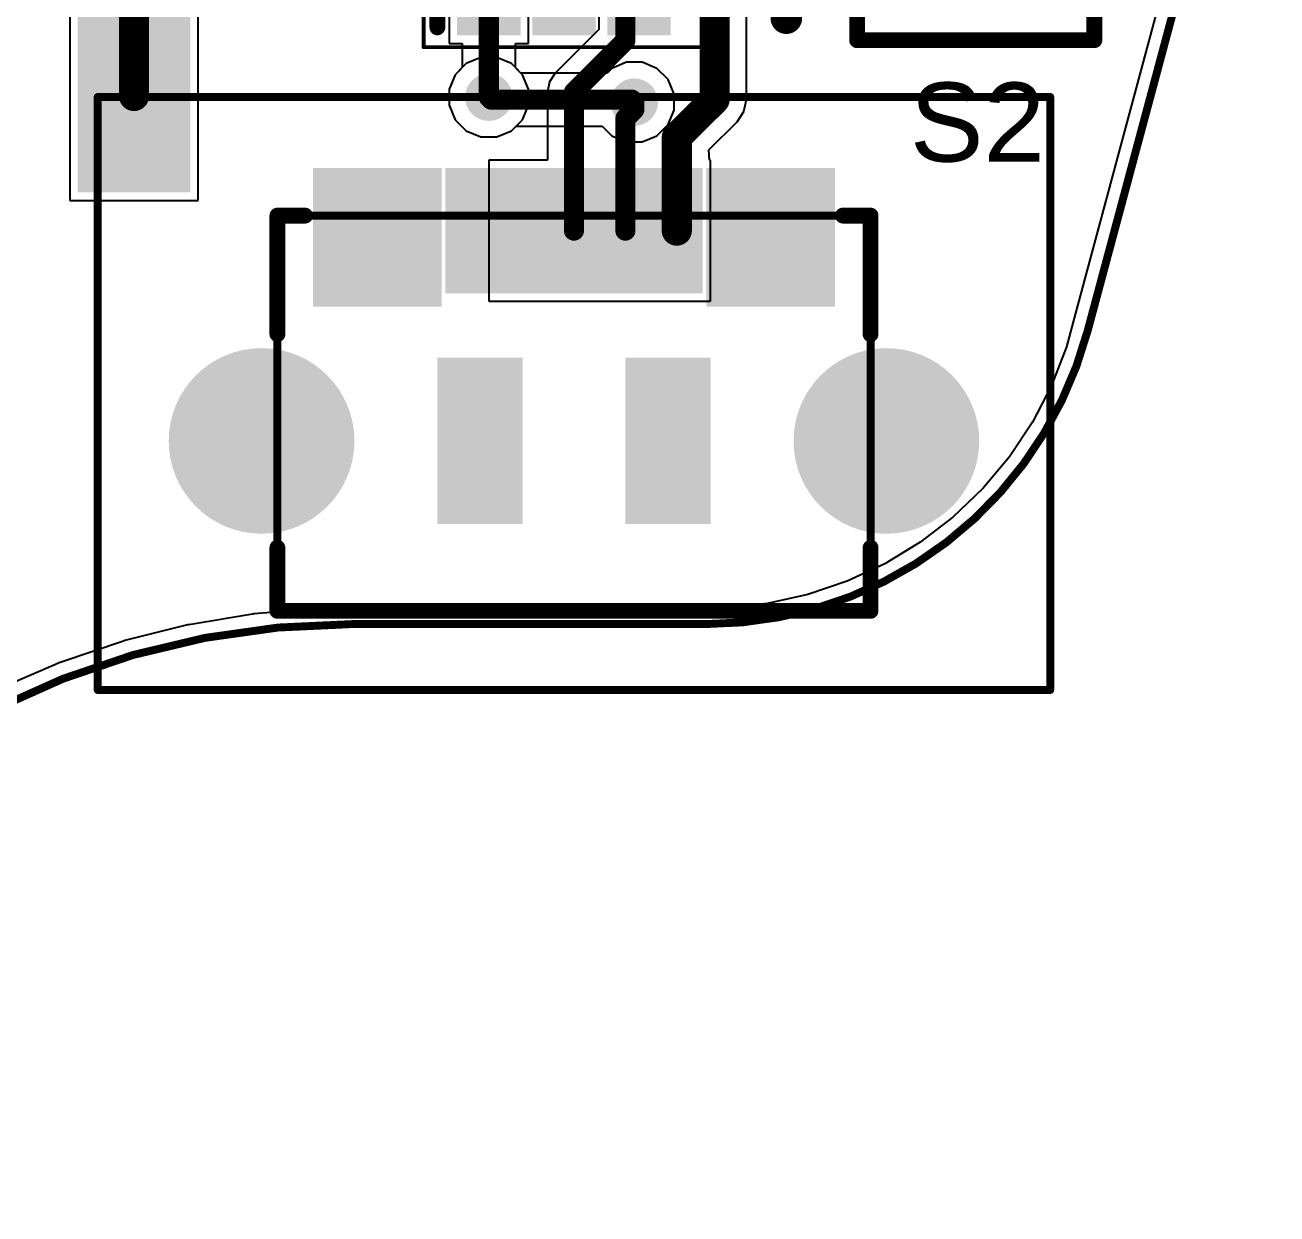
# Model space of a CAD drawing. Header units: millimetres. Extents: x -1.58 to 1.58, y -1.38 to 3.35.
# Drawn here: x 0.927 to 1.55, y -0.294 to 0.298 of the extents above; entities that cross this region are included whole.
import ezdxf

# ---------------------------------------------------------------- set-up
doc = ezdxf.new("R2010")
doc.units = ezdxf.units.MM
doc.header["$MEASUREMENT"] = 0
for name, color, linetype in [('BottomLayer', 5, 'Continuous'), ('BottomSolder', 6, 'Continuous'), ('Mechanical1', 6, 'Continuous'), ('Mechanical13', 56, 'Continuous'), ('Mechanical15', 56, 'Continuous'), ('MultiLayer', 9, 'Continuous'), ('PadHoleLayer', 156, 'Continuous'), ('TopLayer', 1, 'Continuous'), ('TopOverlay', 2, 'Continuous'), ('TopPaste', 8, 'Continuous'), ('TopSolder', 216, 'Continuous'), ('ViaHoleLayer', 16, 'Continuous')]:
    doc.layers.add(name, color=color, linetype=linetype)
doc.styles.add('Arial', font='arial.ttf', dxfattribs={"height": 0.2})

# ---------------------------------------------------------------- blocks, each defined once
blk = doc.blocks.new('SOT223___AMS1117_17')
at = {"layer": 'TopLayer'}
for points in [[(-0.07087, 0.17031), (0.07087, 0.17031), (0.07087, 0.0837), (-0.07087, 0.0837)], [(-0.115, -0.073), (-0.067, -0.073), (-0.067, -0.161), (-0.115, -0.161)], [(-0.024, -0.073), (0.024, -0.073), (0.024, -0.161), (-0.024, -0.161)], [(0.067, -0.073), (0.115, -0.073), (0.115, -0.161), (0.067, -0.161)]]:
    blk.add_hatch(color=1, dxfattribs=at).paths.add_polyline_path(points)
at = {"layer": 'TopPaste'}
for points in [[(-0.07087, 0.17031), (0.07087, 0.17031), (0.07087, 0.0837), (-0.07087, 0.0837)], [(-0.115, -0.073), (-0.067, -0.073), (-0.067, -0.161), (-0.115, -0.161)], [(-0.024, -0.073), (0.024, -0.073), (0.024, -0.161), (-0.024, -0.161)], [(0.067, -0.073), (0.115, -0.073), (0.115, -0.161), (0.067, -0.161)]]:
    blk.add_hatch(color=8, dxfattribs=at).paths.add_polyline_path(points)
at = {"layer": 'TopSolder'}
for points in [[(-0.07487, 0.17431), (0.07487, 0.17431), (0.07487, 0.0797), (-0.07487, 0.0797)], [(-0.119, -0.069), (-0.063, -0.069), (-0.063, -0.165), (-0.119, -0.165)], [(-0.028, -0.069), (0.028, -0.069), (0.028, -0.165), (-0.028, -0.165)], [(0.063, -0.069), (0.119, -0.069), (0.119, -0.165), (0.063, -0.165)]]:
    blk.add_hatch(color=216, dxfattribs=at).paths.add_polyline_path(points)
blk = doc.blocks.new('B3U_1000P_19')
at = {"layer": 'TopLayer'}
for points in [[(-0.08268, -0.03346), (-0.08268, 0.03346), (-0.05118, 0.03346), (-0.05118, -0.03346)], [(0.05118, -0.03346), (0.05118, 0.03346), (0.08268, 0.03346), (0.08268, -0.03346)]]:
    blk.add_hatch(color=1, dxfattribs=at).paths.add_polyline_path(points)
at = {"layer": 'TopPaste'}
for points in [[(-0.08268, -0.03346), (-0.08268, 0.03346), (-0.05118, 0.03346), (-0.05118, -0.03346)], [(0.05118, -0.03346), (0.05118, 0.03346), (0.08268, 0.03346), (0.08268, -0.03346)]]:
    blk.add_hatch(color=8, dxfattribs=at).paths.add_polyline_path(points)
at = {"layer": 'TopSolder'}
for points in [[(-0.08668, -0.03746), (-0.08668, 0.03746), (-0.04718, 0.03746), (-0.04718, -0.03746)], [(0.04718, -0.03746), (0.04718, 0.03746), (0.08668, 0.03746), (0.08668, -0.03746)]]:
    blk.add_hatch(color=216, dxfattribs=at).paths.add_polyline_path(points)
at = {"layer": 'Mechanical13', "const_width": 0.00787}
for points in [[(-0.05906, 0.04921), (-0.05906, -0.04921)], [(0.05906, 0.04921), (-0.05906, 0.04921)], [(0.05906, 0.04921), (0.05906, -0.04921)], [(0.05906, -0.04921), (-0.05906, -0.04921)]]:
    blk.add_lwpolyline(points, dxfattribs=at)
at = {"layer": 'Mechanical13', "const_width": 0.00394}
for points in [[(-0.06102, 0.04921, 1), (-0.05709, 0.04921, 1)], [(-0.06102, 0.04921, 1), (-0.05709, 0.04921, 1)], [(0.05709, 0.04921, 1), (0.06102, 0.04921, 1)], [(0.05709, 0.04921, 1), (0.06102, 0.04921, 1)], [(-0.06102, -0.04921, 1), (-0.05709, -0.04921, 1)], [(-0.06102, -0.04921, 1), (-0.05709, -0.04921, 1)], [(0.05709, -0.04921, 1), (0.06102, -0.04921, 1)], [(0.05709, -0.04921, 1), (0.06102, -0.04921, 1)]]:
    blk.add_lwpolyline(points, format="xyb", close=True, dxfattribs=at)
at = {"layer": 'TopOverlay', "const_width": 0.00787}
for points in [[(0.05906, 0.04921), (-0.05906, 0.04921)], [(0.05906, -0.04921), (-0.05906, -0.04921)]]:
    blk.add_lwpolyline(points, dxfattribs=at)
at = {"layer": 'TopOverlay'}
for points, const_width in [([(-0.06102, 0.04921, 1), (-0.05709, 0.04921, 1)], 0.00394), ([(0.05709, 0.04921, 1), (0.06102, 0.04921, 1)], 0.00394), ([(0.09823, 0.03823, 1), (0.09035, 0.03823, 1)], 0.00787), ([(0.08839, 0.03823, 1), (0.09232, 0.03823, 1)], 0.00394), ([(0.09626, 0.03823, 1), (0.1002, 0.03823, 1)], 0.00394), ([(-0.06102, -0.04921, 1), (-0.05709, -0.04921, 1)], 0.00394), ([(0.05709, -0.04921, 1), (0.06102, -0.04921, 1)], 0.00394)]:
    blk.add_lwpolyline(points, format="xyb", close=True, dxfattribs=dict(at, const_width=const_width))
blk = doc.blocks.new('1051640001_67')
at = {"layer": 'BottomLayer'}
h = blk.add_hatch(color=5, dxfattribs=at)
edge = h.paths.add_edge_path()
edge.add_arc((-0.15551, 0.01378), 0.04222, 0, 360)
h = blk.add_hatch(color=5, dxfattribs=at)
edge = h.paths.add_edge_path()
edge.add_arc((0.15551, 0.01378), 0.04222, 0, 360)
at = {"layer": 'BottomSolder'}
h = blk.add_hatch(color=6, dxfattribs=at)
edge = h.paths.add_edge_path()
edge.add_arc((-0.15551, 0.01378), 0.04622, 0, 360)
h = blk.add_hatch(color=6, dxfattribs=at)
edge = h.paths.add_edge_path()
edge.add_arc((0.15551, 0.01378), 0.04622, 0, 360)
at = {"layer": 'MultiLayer'}
h = blk.add_hatch(color=9, dxfattribs=at)
edge = h.paths.add_edge_path()
edge.add_arc((-0.15551, 0.01378), 0.04222, 0, 360)
h = blk.add_hatch(color=9, dxfattribs=at)
edge = h.paths.add_edge_path()
edge.add_arc((0.15551, 0.01378), 0.04222, 0, 360)
at = {"layer": 'PadHoleLayer'}
h = blk.add_hatch(color=156, dxfattribs=at)
edge = h.paths.add_edge_path()
edge.add_arc((-0.15551, 0.01378), 0.02815, 0, 360)
h = blk.add_hatch(color=156, dxfattribs=at)
edge = h.paths.add_edge_path()
edge.add_arc((0.15551, 0.01378), 0.02815, 0, 360)
at = {"layer": 'TopLayer'}
h = blk.add_hatch(color=1, dxfattribs=at)
edge = h.paths.add_edge_path()
edge.add_arc((-0.15551, 0.01378), 0.04222, 0, 360)
for points in [[(-0.064, -0.02362), (-0.064, 0.05118), (-0.02955, 0.05118), (-0.02955, -0.02362)], [(0.02955, -0.02362), (0.02955, 0.05118), (0.064, 0.05118), (0.064, -0.02362)], [(-0.12596, -0.11811), (-0.12596, -0.05709), (-0.06986, -0.05709), (-0.06986, -0.11811)], [(0.06986, -0.11811), (0.06986, -0.05709), (0.12596, -0.05709), (0.12596, -0.11811)], [(-0.06004, -0.11811), (-0.06004, -0.06378), (-0.04232, -0.06378), (-0.04232, -0.11811)], [(-0.03445, -0.11811), (-0.03445, -0.06378), (-0.01673, -0.06378), (-0.01673, -0.11811)], [(-0.00886, -0.11811), (-0.00886, -0.06378), (0.00886, -0.06378), (0.00886, -0.11811)], [(0.01673, -0.11811), (0.01673, -0.06378), (0.03445, -0.06378), (0.03445, -0.11811)], [(0.04232, -0.11811), (0.04232, -0.06378), (0.06004, -0.06378), (0.06004, -0.11811)]]:
    blk.add_hatch(color=1, dxfattribs=at).paths.add_polyline_path(points)
h = blk.add_hatch(color=1, dxfattribs=at)
edge = h.paths.add_edge_path()
edge.add_arc((0.15551, 0.01378), 0.04222, 0, 360)
at = {"layer": 'TopPaste'}
for points in [[(-0.064, -0.02362), (-0.064, 0.05118), (-0.02955, 0.05118), (-0.02955, -0.02362)], [(0.02955, -0.02362), (0.02955, 0.05118), (0.064, 0.05118), (0.064, -0.02362)], [(-0.12596, -0.11811), (-0.12596, -0.05709), (-0.06986, -0.05709), (-0.06986, -0.11811)], [(0.06986, -0.11811), (0.06986, -0.05709), (0.12596, -0.05709), (0.12596, -0.11811)], [(-0.06004, -0.11811), (-0.06004, -0.06378), (-0.04232, -0.06378), (-0.04232, -0.11811)], [(-0.03445, -0.11811), (-0.03445, -0.06378), (-0.01673, -0.06378), (-0.01673, -0.11811)], [(-0.00886, -0.11811), (-0.00886, -0.06378), (0.00886, -0.06378), (0.00886, -0.11811)], [(0.01673, -0.11811), (0.01673, -0.06378), (0.03445, -0.06378), (0.03445, -0.11811)], [(0.04232, -0.11811), (0.04232, -0.06378), (0.06004, -0.06378), (0.06004, -0.11811)]]:
    blk.add_hatch(color=8, dxfattribs=at).paths.add_polyline_path(points)
at = {"layer": 'TopSolder'}
h = blk.add_hatch(color=216, dxfattribs=at)
edge = h.paths.add_edge_path()
edge.add_arc((-0.15551, 0.01378), 0.04622, 0, 360)
h = blk.add_hatch(color=216, dxfattribs=at)
edge = h.paths.add_edge_path()
edge.add_arc((0.15551, 0.01378), 0.04622, 0, 360)
for points in [[(-0.068, -0.02762), (-0.068, 0.05518), (-0.02555, 0.05518), (-0.02555, -0.02762)], [(0.02555, -0.02762), (0.02555, 0.05518), (0.068, 0.05518), (0.068, -0.02762)], [(-0.12996, -0.12211), (-0.12996, -0.05309), (-0.06586, -0.05309), (-0.06586, -0.12211)], [(0.06586, -0.12211), (0.06586, -0.05309), (0.12996, -0.05309), (0.12996, -0.12211)], [(-0.06404, -0.12211), (-0.06404, -0.05978), (-0.03832, -0.05978), (-0.03832, -0.12211)], [(-0.03845, -0.12211), (-0.03845, -0.05978), (-0.01273, -0.05978), (-0.01273, -0.12211)], [(-0.01286, -0.12211), (-0.01286, -0.05978), (0.01286, -0.05978), (0.01286, -0.12211)], [(0.01273, -0.12211), (0.01273, -0.05978), (0.03845, -0.05978), (0.03845, -0.12211)], [(0.03832, -0.12211), (0.03832, -0.05978), (0.06404, -0.05978), (0.06404, -0.12211)]]:
    blk.add_hatch(color=216, dxfattribs=at).paths.add_polyline_path(points)
at = {"layer": 'Mechanical13', "const_width": 0.00394}
for points in [[(0.14764, 0.09843), (-0.14764, 0.09843)], [(-0.14764, 0.09843), (-0.14764, -0.09843)], [(0.14764, 0.09843), (0.14764, -0.09843)], [(0.14764, -0.09843), (-0.14764, -0.09843)]]:
    blk.add_lwpolyline(points, dxfattribs=at)
at = {"layer": 'Mechanical13', "const_width": 0.00197}
for points in [[(-0.14862, 0.09843, 1), (-0.14665, 0.09843, 1)], [(-0.14862, 0.09843, 1), (-0.14665, 0.09843, 1)], [(0.14665, 0.09843, 1), (0.14862, 0.09843, 1)], [(0.14665, 0.09843, 1), (0.14862, 0.09843, 1)], [(-0.14862, -0.09843, 1), (-0.14665, -0.09843, 1)], [(-0.14862, -0.09843, 1), (-0.14665, -0.09843, 1)], [(0.14665, -0.09843, 1), (0.14862, -0.09843, 1)], [(0.14665, -0.09843, 1), (0.14862, -0.09843, 1)]]:
    blk.add_lwpolyline(points, format="xyb", close=True, dxfattribs=at)
at = {"layer": 'Mechanical15', "const_width": 0.00394}
for points in [[(0.23709, 0.1378), (-0.23709, 0.1378)], [(-0.23709, 0.1378), (-0.23709, -0.15748)], [(0.23709, 0.1378), (0.23709, -0.15748)], [(0.23709, -0.15748), (-0.23709, -0.15748)]]:
    blk.add_lwpolyline(points, dxfattribs=at)
at = {"layer": 'Mechanical15', "const_width": 0.00197}
for points in [[(-0.23807, 0.1378, 1), (-0.2361, 0.1378, 1)], [(-0.23807, 0.1378, 1), (-0.2361, 0.1378, 1)], [(0.2361, 0.1378, 1), (0.23807, 0.1378, 1)], [(0.2361, 0.1378, 1), (0.23807, 0.1378, 1)], [(-0.23807, -0.15748, 1), (-0.2361, -0.15748, 1)], [(-0.23807, -0.15748, 1), (-0.2361, -0.15748, 1)], [(0.2361, -0.15748, 1), (0.23807, -0.15748, 1)], [(0.2361, -0.15748, 1), (0.23807, -0.15748, 1)]]:
    blk.add_lwpolyline(points, format="xyb", close=True, dxfattribs=at)
at = {"layer": 'TopOverlay', "const_width": 0.00787}
for points in [[(-0.14764, 0.06693), (-0.14764, 0.09843)], [(0.14764, 0.09843), (-0.14764, 0.09843)], [(0.14764, 0.06693), (0.14764, 0.09843)], [(-0.14764, -0.03937), (-0.14764, -0.09843)], [(0.14764, -0.03937), (0.14764, -0.09843)], [(-0.13386, -0.09843), (-0.14764, -0.09843)], [(0.14764, -0.09843), (0.13386, -0.09843)]]:
    blk.add_lwpolyline(points, dxfattribs=at)
at = {"layer": 'TopOverlay'}
for points, const_width in [([(-0.14961, 0.09843, 1), (-0.14567, 0.09843, 1)], 0.00394), ([(-0.14961, 0.09843, 1), (-0.14567, 0.09843, 1)], 0.00394), ([(0.14567, 0.09843, 1), (0.14961, 0.09843, 1)], 0.00394), ([(0.14567, 0.09843, 1), (0.14961, 0.09843, 1)], 0.00394), ([(-0.14961, 0.06693, 1), (-0.14567, 0.06693, 1)], 0.00394), ([(0.14567, 0.06693, 1), (0.14961, 0.06693, 1)], 0.00394), ([(-0.14961, -0.03937, 1), (-0.14567, -0.03937, 1)], 0.00394), ([(0.14567, -0.03937, 1), (0.14961, -0.03937, 1)], 0.00394), ([(-0.14961, -0.09843, 1), (-0.14567, -0.09843, 1)], 0.00394), ([(-0.14961, -0.09843, 1), (-0.14567, -0.09843, 1)], 0.00394), ([(-0.13583, -0.09843, 1), (-0.13189, -0.09843, 1)], 0.00394), ([(0.13189, -0.09843, 1), (0.13583, -0.09843, 1)], 0.00394), ([(0.14567, -0.09843, 1), (0.14961, -0.09843, 1)], 0.00394), ([(0.14567, -0.09843, 1), (0.14961, -0.09843, 1)], 0.00394), ([(-0.0561, -0.1378, 1), (-0.05413, -0.1378, 1)], 0.00197), ([(-0.0561, -0.1378, 1), (-0.05413, -0.1378, 1)], 0.00197), ([(-0.0561, -0.14173, 1), (-0.05413, -0.14173, 1)], 0.00197), ([(-0.0561, -0.14173, 1), (-0.05413, -0.14173, 1)], 0.00197)]:
    blk.add_lwpolyline(points, format="xyb", close=True, dxfattribs=dict(at, const_width=const_width))
at = {"layer": 'TopOverlay', "const_width": 0.00394}
for points in [[(-0.05512, -0.14173, -1), (-0.05512, -0.1378)], [(-0.05512, -0.1378, -1), (-0.05512, -0.14173)]]:
    blk.add_lwpolyline(points, format="xyb", dxfattribs=at)
blk = doc.blocks.new('SOT95P280X145_6N_68')
at = {"layer": 'TopLayer'}
for points in [[(-0.07283, 0.04921), (-0.02559, 0.04921), (-0.02559, 0.02559), (-0.07283, 0.02559)], [(0.02559, 0.04921), (0.07283, 0.04921), (0.07283, 0.02559), (0.02559, 0.02559)], [(-0.07283, 0.01181), (-0.02559, 0.01181), (-0.02559, -0.01181), (-0.07283, -0.01181)], [(0.02559, 0.01181), (0.07283, 0.01181), (0.07283, -0.01181), (0.02559, -0.01181)], [(-0.07283, -0.02559), (-0.02559, -0.02559), (-0.02559, -0.04921), (-0.07283, -0.04921)], [(0.02559, -0.02559), (0.07283, -0.02559), (0.07283, -0.04921), (0.02559, -0.04921)]]:
    blk.add_hatch(color=1, dxfattribs=at).paths.add_polyline_path(points)
at = {"layer": 'TopPaste'}
for points in [[(-0.07283, 0.04921), (-0.02559, 0.04921), (-0.02559, 0.02559), (-0.07283, 0.02559)], [(0.02559, 0.04921), (0.07283, 0.04921), (0.07283, 0.02559), (0.02559, 0.02559)], [(-0.07283, 0.01181), (-0.02559, 0.01181), (-0.02559, -0.01181), (-0.07283, -0.01181)], [(0.02559, 0.01181), (0.07283, 0.01181), (0.07283, -0.01181), (0.02559, -0.01181)], [(-0.07283, -0.02559), (-0.02559, -0.02559), (-0.02559, -0.04921), (-0.07283, -0.04921)], [(0.02559, -0.02559), (0.07283, -0.02559), (0.07283, -0.04921), (0.02559, -0.04921)]]:
    blk.add_hatch(color=8, dxfattribs=at).paths.add_polyline_path(points)
at = {"layer": 'TopSolder'}
for points in [[(-0.07683, 0.05321), (-0.02159, 0.05321), (-0.02159, 0.02159), (-0.07683, 0.02159)], [(0.02159, 0.05321), (0.07683, 0.05321), (0.07683, 0.02159), (0.02159, 0.02159)], [(-0.07683, 0.01581), (-0.02159, 0.01581), (-0.02159, -0.01581), (-0.07683, -0.01581)], [(0.02159, 0.01581), (0.07683, 0.01581), (0.07683, -0.01581), (0.02159, -0.01581)], [(-0.07683, -0.02159), (-0.02159, -0.02159), (-0.02159, -0.05321), (-0.07683, -0.05321)], [(0.02159, -0.02159), (0.07683, -0.02159), (0.07683, -0.05321), (0.02159, -0.05321)]]:
    blk.add_hatch(color=216, dxfattribs=at).paths.add_polyline_path(points)
at = {"layer": 'Mechanical13', "const_width": 0.00394}
for points in [[(-0.03197, 0.05756), (0.03197, 0.05756)], [(-0.03197, 0.05756), (-0.03197, -0.05756)], [(0.00543, 0.05756), (-0.03197, 0.02016)], [(0.03197, 0.05756), (0.03197, -0.05756)], [(-0.03197, -0.05756), (0.03197, -0.05756)]]:
    blk.add_lwpolyline(points, dxfattribs=at)
at = {"layer": 'Mechanical13', "const_width": 0.00197}
for points in [[(-0.03295, 0.05756, 1), (-0.03098, 0.05756, 1)], [(-0.03295, 0.05756, 1), (-0.03098, 0.05756, 1)], [(0.00445, 0.05756, 1), (0.00642, 0.05756, 1)], [(0.03098, 0.05756, 1), (0.03295, 0.05756, 1)], [(0.03098, 0.05756, 1), (0.03295, 0.05756, 1)], [(-0.03295, 0.02016, 1), (-0.03098, 0.02016, 1)], [(-0.03295, -0.05756, 1), (-0.03098, -0.05756, 1)], [(-0.03295, -0.05756, 1), (-0.03098, -0.05756, 1)], [(0.03098, -0.05756, 1), (0.03295, -0.05756, 1)], [(0.03098, -0.05756, 1), (0.03295, -0.05756, 1)]]:
    blk.add_lwpolyline(points, format="xyb", close=True, dxfattribs=at)
at = {"layer": 'Mechanical15', "const_width": 0.00197}
for points in [[(-0.08268, 0.06988), (0.08268, 0.06988)], [(-0.08268, 0.06988), (-0.08268, -0.06988)], [(0.08268, 0.06988), (0.08268, -0.06988)], [(-0.08268, -0.06988), (0.08268, -0.06988)]]:
    blk.add_lwpolyline(points, dxfattribs=at)
at = {"layer": 'Mechanical15', "const_width": 0.000984}
for points in [[(-0.08317, 0.06988, 1), (-0.08219, 0.06988, 1)], [(-0.08317, 0.06988, 1), (-0.08219, 0.06988, 1)], [(0.08219, 0.06988, 1), (0.08317, 0.06988, 1)], [(0.08219, 0.06988, 1), (0.08317, 0.06988, 1)], [(-0.08317, -0.06988, 1), (-0.08219, -0.06988, 1)], [(-0.08317, -0.06988, 1), (-0.08219, -0.06988, 1)], [(0.08219, -0.06988, 1), (0.08317, -0.06988, 1)], [(0.08219, -0.06988, 1), (0.08317, -0.06988, 1)]]:
    blk.add_lwpolyline(points, format="xyb", close=True, dxfattribs=at)
at = {"layer": 'TopOverlay', "const_width": 0.00787}
for points in [[(-0.07283, 0.06299), (-0.02559, 0.06299)], [(-0.01181, 0.05756), (0.01181, 0.05756)], [(-0.01181, 0.05756), (-0.01181, -0.05756)], [(0.01181, 0.05756), (0.01181, -0.05756)], [(-0.01181, -0.05756), (0.01181, -0.05756)]]:
    blk.add_lwpolyline(points, dxfattribs=at)
at = {"layer": 'TopOverlay', "const_width": 0.00394}
for points in [[(-0.0748, 0.06299, 1), (-0.07087, 0.06299, 1)], [(-0.02756, 0.06299, 1), (-0.02362, 0.06299, 1)], [(-0.01378, 0.05756, 1), (-0.00984, 0.05756, 1)], [(-0.01378, 0.05756, 1), (-0.00984, 0.05756, 1)], [(0.00984, 0.05756, 1), (0.01378, 0.05756, 1)], [(0.00984, 0.05756, 1), (0.01378, 0.05756, 1)], [(-0.01378, -0.05756, 1), (-0.00984, -0.05756, 1)], [(-0.01378, -0.05756, 1), (-0.00984, -0.05756, 1)], [(0.00984, -0.05756, 1), (0.01378, -0.05756, 1)], [(0.00984, -0.05756, 1), (0.01378, -0.05756, 1)]]:
    blk.add_lwpolyline(points, format="xyb", close=True, dxfattribs=at)

msp = doc.modelspace()

# ---------------------------------------------------------------- hatches: boundary and pattern name
at = {"layer": 'BottomLayer'}
h = msp.add_hatch(color=5, dxfattribs=at)
edge = h.paths.add_edge_path()
edge.add_arc((1.1576, 0.2624), 0.01181, 0, 360)
h = msp.add_hatch(color=5, dxfattribs=at)
edge = h.paths.add_edge_path()
edge.add_arc((1.23004, 0.25996), 0.01181, 0, 360)
at = {"layer": 'TopLayer'}
h = msp.add_hatch(color=1, dxfattribs=at)
edge = h.paths.add_edge_path()
edge.add_arc((1.1576, 0.2624), 0.01181, 0, 360)
h = msp.add_hatch(color=1, dxfattribs=at)
edge = h.paths.add_edge_path()
edge.add_arc((1.23004, 0.25996), 0.01181, 0, 360)
at = {"layer": 'ViaHoleLayer'}
h = msp.add_hatch(color=16, dxfattribs=at)
edge = h.paths.add_edge_path()
edge.add_arc((1.1576, 0.2624), 0.00591, 0, 360)
h = msp.add_hatch(color=16, dxfattribs=at)
edge = h.paths.add_edge_path()
edge.add_arc((1.23004, 0.25996), 0.00591, 0, 360)

# ---------------------------------------------------------------- linework, layer by layer
at = {"layer": 'BottomLayer'}
for p, q in [((1.54022, 0.4925), (1.44791, 0.14798)), ((1.15366, 0.28221), (1.14638, 0.2792)), ((1.16154, 0.28221), (1.15366, 0.28221)), ((1.16882, 0.2792), (1.16154, 0.28221)), ((1.14638, 0.2792), (1.1408, 0.27362)), ((1.17358, 0.27443), (1.16882, 0.2792)), ((1.2165, 0.27443), (1.17358, 0.27443)), ((1.21882, 0.27675), (1.2165, 0.27443)), ((1.2261, 0.27977), (1.21882, 0.27675)), ((1.23398, 0.27977), (1.2261, 0.27977)), ((1.24127, 0.27675), (1.23398, 0.27977)), ((1.24684, 0.27118), (1.24127, 0.27675)), ((1.1408, 0.27362), (1.13779, 0.26634)), ((1.24985, 0.2639), (1.24684, 0.27118)), ((1.13779, 0.26634), (1.13779, 0.25846)), ((1.24985, 0.25602), (1.24985, 0.2639)), ((1.13779, 0.25846), (1.1408, 0.25118)), ((1.24684, 0.24873), (1.24985, 0.25602)), ((1.1408, 0.25118), (1.14638, 0.24561)), ((1.14638, 0.24561), (1.15366, 0.24259)), ((1.16154, 0.24259), (1.16882, 0.24561)), ((1.16882, 0.24561), (1.17114, 0.24792)), ((1.17114, 0.24792), (1.21406, 0.24792)), ((1.21406, 0.24792), (1.21882, 0.24316)), ((1.21882, 0.24316), (1.2261, 0.24014)), ((1.23398, 0.24014), (1.24127, 0.24316)), ((1.24127, 0.24316), (1.24684, 0.24873)), ((1.15366, 0.24259), (1.16154, 0.24259)), ((1.2261, 0.24014), (1.23398, 0.24014)), ((1.44791, 0.14798), (1.44524, 0.13802)), ((1.44791, 0.14798), (1.44791, 0.14798)), ((1.44524, 0.13802), (1.43776, 0.11881)), ((1.43776, 0.11881), (1.42824, 0.10052)), ((1.42824, 0.10052), (1.41679, 0.08337)), ((1.41679, 0.08337), (1.40354, 0.06758)), ((1.40354, 0.06758), (1.38864, 0.05332)), ((1.38864, 0.05332), (1.37229, 0.04077)), ((1.37229, 0.04077), (1.35466, 0.03008)), ((1.35466, 0.03008), (1.33597, 0.02136)), ((1.33597, 0.02136), (1.31645, 0.01473)), ((1.31645, 0.01473), (1.29632, 0.01027)), ((1.07274, 0.00767), (1.04065, 0.00504)), ((1.07299, 0.00764), (1.07274, 0.00767)), ((1.07323, 0.0077), (1.07299, 0.00764)), ((1.08933, 0.00803), (1.07323, 0.0077)), ((1.08942, 0.00801), (1.08933, 0.00803)), ((1.0895, 0.00803), (1.08942, 0.00801)), ((1.26552, 0.00803), (1.0895, 0.00803)), ((1.27583, 0.00803), (1.26552, 0.00803)), ((1.29632, 0.01027), (1.27583, 0.00803)), ((1.04, 0.00496), (1.00823, -0.00029)), ((1.04033, 0.00495), (1.04, 0.00496)), ((1.04065, 0.00504), (1.04033, 0.00495)), ((1.00758, -0.00042), (0.97635, -0.00824)), ((1.00792, -0.0004), (1.00758, -0.00042)), ((1.00823, -0.00029), (1.00792, -0.0004)), ((0.97572, -0.00843), (0.94523, -0.01878)), ((0.97605, -0.00839), (0.97572, -0.00843)), ((0.97635, -0.00824), (0.97605, -0.00839)), ((0.94461, -0.01902), (0.91507, -0.03182)), ((0.94494, -0.01895), (0.94461, -0.01902)), ((0.94523, -0.01878), (0.94494, -0.01895))]:
    msp.add_line(p, q, dxfattribs=at)
at = {"layer": 'BottomLayer', "const_width": 0.01}
for points in [[(1.1576, 0.2624), (1.15882, 0.26118)], [(1.15882, 0.26118), (1.22882, 0.26118)], [(1.22882, 0.26118), (1.23004, 0.25996)]]:
    msp.add_lwpolyline(points, dxfattribs=at)
at = {"layer": 'BottomLayer', "const_width": 0.005}
for points in [[(1.1551, 0.2624, 1), (1.1601, 0.2624, 1)], [(1.15632, 0.26118, 1), (1.16132, 0.26118, 1)], [(1.15632, 0.26118, 1), (1.16132, 0.26118, 1)], [(1.22632, 0.26118, 1), (1.23132, 0.26118, 1)], [(1.22632, 0.26118, 1), (1.23132, 0.26118, 1)], [(1.22754, 0.25996, 1), (1.23254, 0.25996, 1)]]:
    msp.add_lwpolyline(points, format="xyb", close=True, dxfattribs=at)
at = {"layer": 'Mechanical1', "const_width": 0.00394}
for points in [[(1.45566, 0.1459), (1.54797, 0.49042)], [(1.0895, 0), (1.26552, 0)]]:
    msp.add_lwpolyline(points, dxfattribs=at)
for points in [[(1.45566, 0.1459, -0.339454), (1.26552, 0)], [(0.70921, -0.2918, -0.339454), (1.0895, 0)]]:
    msp.add_lwpolyline(points, format="xyb", dxfattribs=at)
at = {"layer": 'Mechanical1', "const_width": 0.00197}
for points in [[(1.45468, 0.1459, 1), (1.45664, 0.1459, 1)], [(1.45468, 0.1459, 1), (1.45664, 0.1459, 1)], [(1.08851, 0, 1), (1.09048, 0, 1)], [(1.08851, 0, 1), (1.09048, 0, 1)], [(1.26453, 0, 1), (1.2665, 0, 1)], [(1.26453, 0, 1), (1.2665, 0, 1)]]:
    msp.add_lwpolyline(points, format="xyb", close=True, dxfattribs=at)
at = {"layer": 'TopLayer'}
for p, q in [((1.54022, 0.4925), (1.44791, 0.14798)), ((1.2858, 0.26129), (1.2858, 0.35432)), ((1.13779, 0.34731), (1.13779, 0.28917)), ((1.17741, 0.28917), (1.17741, 0.34731)), ((0.949, 0.315), (0.949, 0.211)), ((1.013, 0.211), (1.013, 0.315)), ((1.21234, 0.31398), (1.21234, 0.29608)), ((1.21234, 0.29608), (1.19063, 0.27437)), ((1.13779, 0.28917), (1.14434, 0.28917)), ((1.14434, 0.28917), (1.14434, 0.27716)), ((1.17085, 0.27716), (1.17085, 0.28917)), ((1.17085, 0.28917), (1.17741, 0.28917)), ((1.14434, 0.27716), (1.1408, 0.27362)), ((1.17439, 0.27362), (1.17085, 0.27716)), ((1.19063, 0.27437), (1.18775, 0.27007)), ((1.1408, 0.27362), (1.13779, 0.26634)), ((1.17741, 0.26634), (1.17439, 0.27362)), ((1.18775, 0.27007), (1.18675, 0.265)), ((1.13779, 0.26634), (1.13779, 0.25846)), ((1.17741, 0.25846), (1.17741, 0.26634)), ((1.18675, 0.265), (1.18675, 0.23111)), ((1.13779, 0.25846), (1.1408, 0.25118)), ((1.17439, 0.25118), (1.17741, 0.25846)), ((1.2846, 0.25524), (1.2858, 0.26129)), ((1.1408, 0.25118), (1.14638, 0.24561)), ((1.16882, 0.24561), (1.17439, 0.25118)), ((1.26717, 0.23611), (1.28117, 0.25011)), ((1.28117, 0.25011), (1.2846, 0.25524)), ((1.14638, 0.24561), (1.15366, 0.24259)), ((1.16154, 0.24259), (1.16882, 0.24561)), ((1.15366, 0.24259), (1.16154, 0.24259)), ((1.18314, 0.23111), (1.15755, 0.23111)), ((1.15755, 0.23111), (1.15755, 0.16078)), ((1.18675, 0.23111), (1.18314, 0.23111)), ((1.18314, 0.23111), (1.18314, 0.23111)), ((1.26744, 0.23111), (1.26717, 0.23611)), ((1.26804, 0.23111), (1.26744, 0.23111)), ((1.26804, 0.16078), (1.26804, 0.23111)), ((0.949, 0.211), (1.013, 0.211)), ((1.15755, 0.16078), (1.19127, 0.16078)), ((1.19127, 0.16078), (1.19127, 0.16078)), ((1.19127, 0.16078), (1.20873, 0.16078)), ((1.20873, 0.16078), (1.20873, 0.16078)), ((1.20873, 0.16078), (1.26804, 0.16078)), ((1.44791, 0.14798), (1.44524, 0.13802)), ((1.44791, 0.14798), (1.44791, 0.14798)), ((1.44524, 0.13802), (1.43776, 0.11881)), ((1.43776, 0.11881), (1.42824, 0.10052)), ((1.42824, 0.10052), (1.41679, 0.08337)), ((1.41679, 0.08337), (1.40354, 0.06758)), ((1.40354, 0.06758), (1.38864, 0.05332)), ((1.38864, 0.05332), (1.37229, 0.04077)), ((1.37229, 0.04077), (1.35466, 0.03008)), ((1.35466, 0.03008), (1.33597, 0.02136)), ((1.33597, 0.02136), (1.31645, 0.01473)), ((1.31645, 0.01473), (1.29632, 0.01027)), ((1.07274, 0.00767), (1.04065, 0.00504)), ((1.07299, 0.00764), (1.07274, 0.00767)), ((1.07323, 0.0077), (1.07299, 0.00764)), ((1.08933, 0.00803), (1.07323, 0.0077)), ((1.08942, 0.00801), (1.08933, 0.00803)), ((1.0895, 0.00803), (1.08942, 0.00801)), ((1.26552, 0.00803), (1.0895, 0.00803)), ((1.27583, 0.00803), (1.26552, 0.00803)), ((1.29632, 0.01027), (1.27583, 0.00803)), ((1.04, 0.00496), (1.00823, -0.00029)), ((1.04033, 0.00495), (1.04, 0.00496)), ((1.04065, 0.00504), (1.04033, 0.00495)), ((1.00758, -0.00042), (0.97635, -0.00824)), ((1.00792, -0.0004), (1.00758, -0.00042)), ((1.00823, -0.00029), (1.00792, -0.0004)), ((0.97572, -0.00843), (0.94523, -0.01878)), ((0.97605, -0.00839), (0.97572, -0.00843)), ((0.97635, -0.00824), (0.97605, -0.00839)), ((0.94461, -0.01902), (0.91507, -0.03182)), ((0.94494, -0.01895), (0.94461, -0.01902)), ((0.94523, -0.01878), (0.94494, -0.01895))]:
    msp.add_line(p, q, dxfattribs=at)
for points, const_width in [([(1.27, 0.26129), (1.27, 0.35432)], 0.015), ([(0.981, 0.263), (0.981, 0.324)], 0.015), ([(1.1576, 0.2624), (1.1576, 0.32079)], 0.01), ([(1.22559, 0.29059), (1.22559, 0.31398)], 0.01), ([(1.2, 0.265), (1.22559, 0.29059)], 0.01), ([(1.2, 0.19595), (1.2, 0.265)], 0.01), ([(1.25118, 0.24247), (1.27, 0.26129)], 0.015), ([(1.23004, 0.25627), (1.23004, 0.25996)], 0.01), ([(1.22559, 0.25182), (1.23004, 0.25627)], 0.01), ([(1.22559, 0.19594), (1.22559, 0.25182)], 0.01), ([(1.25118, 0.19594), (1.25118, 0.24247)], 0.015)]:
    msp.add_lwpolyline(points, dxfattribs=dict(at, const_width=const_width))
for points, const_width in [([(1.22309, 0.29059, 1), (1.22809, 0.29059, 1)], 0.005), ([(1.22309, 0.29059, 1), (1.22809, 0.29059, 1)], 0.005), ([(0.97725, 0.263, 1), (0.98475, 0.263, 1)], 0.0075), ([(1.1975, 0.265, 1), (1.2025, 0.265, 1)], 0.005), ([(1.1975, 0.265, 1), (1.2025, 0.265, 1)], 0.005), ([(1.26625, 0.26129, 1), (1.27375, 0.26129, 1)], 0.0075), ([(1.26625, 0.26129, 1), (1.27375, 0.26129, 1)], 0.0075), ([(1.1551, 0.2624, 1), (1.1601, 0.2624, 1)], 0.005), ([(1.22754, 0.25996, 1), (1.23254, 0.25996, 1)], 0.005), ([(1.22309, 0.25182, 1), (1.22809, 0.25182, 1)], 0.005), ([(1.22309, 0.25182, 1), (1.22809, 0.25182, 1)], 0.005), ([(1.22754, 0.25627, 1), (1.23254, 0.25627, 1)], 0.005), ([(1.22754, 0.25627, 1), (1.23254, 0.25627, 1)], 0.005), ([(1.24743, 0.24247, 1), (1.25493, 0.24247, 1)], 0.0075), ([(1.24743, 0.24247, 1), (1.25493, 0.24247, 1)], 0.0075), ([(1.1975, 0.19595, 1), (1.2025, 0.19595, 1)], 0.005), ([(1.22309, 0.19594, 1), (1.22809, 0.19594, 1)], 0.005), ([(1.24743, 0.19594, 1), (1.25493, 0.19594, 1)], 0.0075)]:
    msp.add_lwpolyline(points, format="xyb", close=True, dxfattribs=dict(at, const_width=const_width))

# ---------------------------------------------------------------- block references
msp.add_blockref('SOT223___AMS1117_17', (0.89, 0.38))
for name, p, rotation in [('SOT95P280X145_6N_68', (1.195, 0.37), 90), ('B3U_1000P_19', (1.4, 0.34), 180), ('1051640001_67', (1.2, 0.105), 180)]:
    msp.add_blockref(name, p, dxfattribs=dict(rotation=rotation))

# ---------------------------------------------------------------- texts
at = {"layer": 'TopOverlay', "style": 'Arial'}
msp.add_text('S2', height=0.03937, dxfattribs=at).set_placement((1.3672, 0.23032))

doc.saveas('drawing.dxf')
